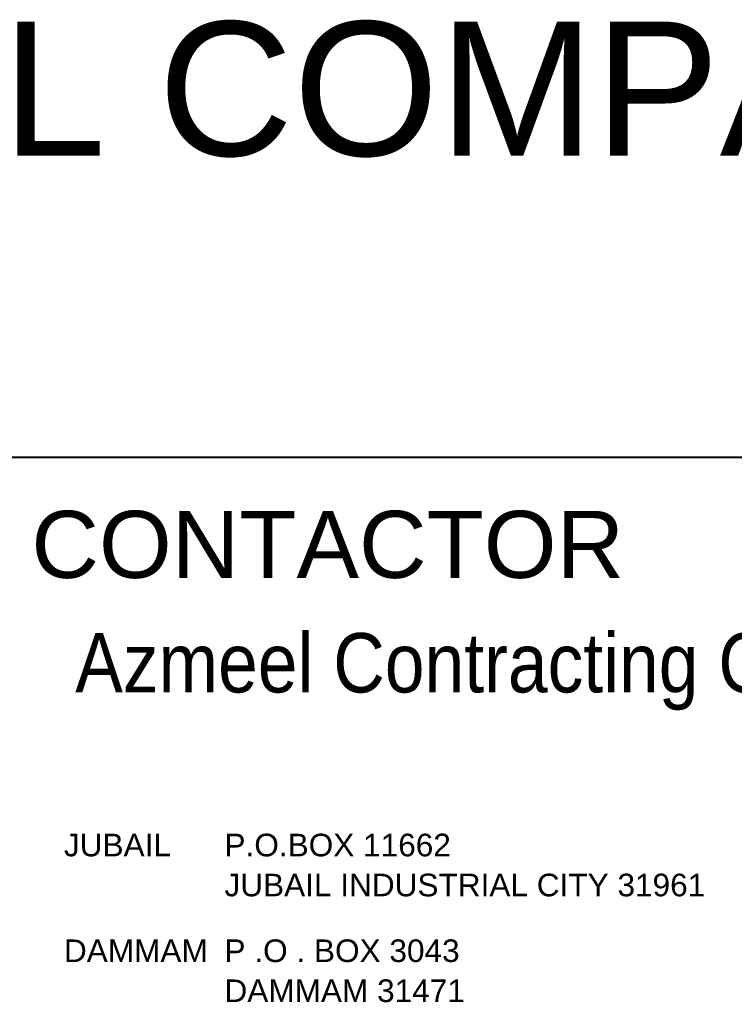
# Paper-space layout 'Layout1' of a CAD drawing. Extents: x 51 to 892, y -832 to -238.
# Drawn here: x 802.36 to 829.02, y -724.65 to -688.01 of the extents above; entities that cross this region are included whole.
import ezdxf
from ezdxf.enums import TextEntityAlignment as Align

# ---------------------------------------------------------------- set-up
doc = ezdxf.new("R2010")
doc.units = 0
doc.header["$LTSCALE"] = 10
doc.header["$MEASUREMENT"] = 0
doc.layers.add('X-TTBL-Arch$0$A-FRAME$0$0-XREF-TB', color=3, linetype='Continuous', lineweight=9)
doc.layers.add('X-TTBL-Arch$0$A-FRAME$0$A-LOGO', color=7, linetype='Continuous', true_color=0xededed)
doc.layers.add('X-TTBL-Arch$0$A-FRAME$0$TB-L', color=1, linetype='Continuous')
doc.layers.add('X-TTBL-Arch$0$A-FRAME$0$TB-X', color=5, linetype='Continuous')
doc.styles.add('X-TTBL-Arch$0$A-FRAME$0$ARIAL', font='arial.ttf')
doc.styles.add('X-TTBL-Arch$0$A-FRAME$0$Arial_6', font='arial.ttf', dxfattribs={"height": 5.90119760479042})
doc.styles.add('X-TTBL-Arch$0$A-FRAME$0$SHEET$0$TXT-ARIAL', font='futura.shx')

# ---------------------------------------------------------------- blocks, each defined once
blk = doc.blocks.new('X-TTBL-Arch$0$A-FRAME$0$A$C41092AB9')
at = {"layer": 'X-TTBL-Arch$0$A-FRAME$0$0-XREF-TB', "color": 49, "true_color": 0x474747, "style": 'X-TTBL-Arch$0$A-FRAME$0$SHEET$0$TXT-ARIAL', "width": 0.9}
blk.add_text(' Azmeel Contracting Company', height=2.625631340238113, rotation=0.00174515783526676, dxfattribs=at).set_placement((-123.0157654191214, -7.528248986844574))
at = {"layer": 'X-TTBL-Arch$0$A-FRAME$0$0-XREF-TB', "color": 49, "true_color": 0x474747, "style": 'X-TTBL-Arch$0$A-FRAME$0$Arial_6'}
for s, p in [('JUBAIL', (-122.6362491881757, -14.77454200049613)), ('P.O.BOX 11662', (-115.5341225665964, -14.77454200049613)), ('JUBAIL INDUSTRIAL CITY 31961', (-115.5341225665964, -16.54249676634038)), ('DAMMAM', (-122.6362491881757, -19.44871711623512)), ('P .O . BOX 3043', (-115.5341225665961, -19.44871711623568)), ('DAMMAM 31471', (-115.5341225665961, -21.21667188207994))]:
    blk.add_text(s, height=1, rotation=0.00174515783526676, dxfattribs=at).set_placement(p)
blk = doc.blocks.new('X-TTBL-Arch$0$A-FRAME')
at = {"layer": 'X-TTBL-Arch$0$A-FRAME$0$TB-L'}
blk.add_line((735.5335121136126, -704.3207041294773), (878.5335121136127, -704.3207041294773), dxfattribs=at)
at = {"layer": 'X-TTBL-Arch$0$A-FRAME$0$A-LOGO', "xscale": 0.8432495675384923, "yscale": 0.8432495675384923, "zscale": 0.8432495675384923}
blk.add_blockref('X-TTBL-Arch$0$A-FRAME$0$A$C41092AB9', (907.423104486096, -706.7431221457874), dxfattribs=at)
at = {"layer": 'X-TTBL-Arch$0$A-FRAME$0$0-XREF-TB', "insert": (790.6343799745748, -690.6151914727528), "char_height": 5, "width": 110.2017357219244, "attachment_point": 5, "style": 'X-TTBL-Arch$0$A-FRAME$0$Arial_6'}
blk.add_mtext('SAUDI ARABIAN OIL COMPANY', dxfattribs=at)
at = {"layer": 'X-TTBL-Arch$0$A-FRAME$0$TB-X', "style": 'X-TTBL-Arch$0$A-FRAME$0$ARIAL'}
blk.add_text('CONTACTOR', height=2.499999462209418, dxfattribs=at).set_placement((802.7945786099091, -707.5707043983724), align=Align.MIDDLE_LEFT)
blk = doc.blocks.new('X-TTBL-Arch')
blk.add_blockref('X-TTBL-Arch$0$A-FRAME', (0, 0))

psp = doc.layouts.get("Layout1")

# ---------------------------------------------------------------- block references
psp.add_blockref('X-TTBL-Arch', (0, 0))

doc.saveas('drawing.dxf')
